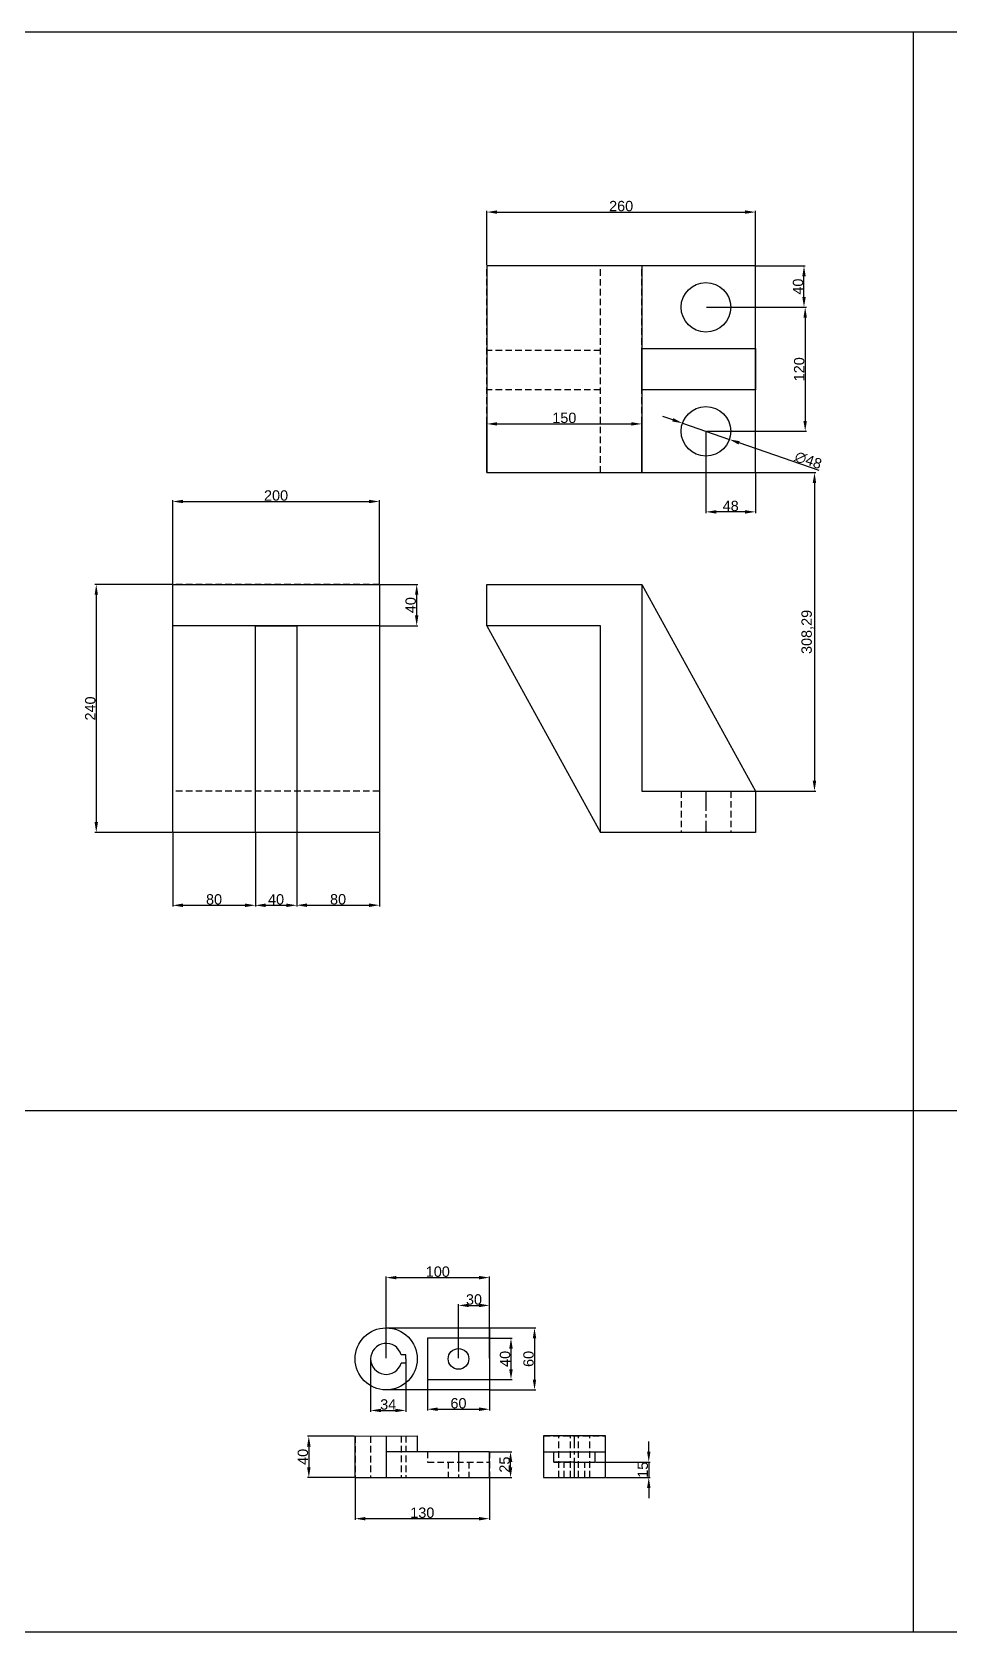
# Model space of a CAD drawing. Header units: millimetres. Extents: x 1502 to 8466, y 1784 to 3333.
# Drawn here: x 2390 to 3279, y 1784 to 3333 of the extents above; entities that cross this region are included whole.
import ezdxf

# ---------------------------------------------------------------- set-up
doc = ezdxf.new("R2010")
doc.units = ezdxf.units.MM
doc.linetypes.add('CENTER2', pattern=[28.575, 19.05, -3.175, 3.175, -3.175])
doc.linetypes.add('HIDDEN', pattern=[9.525, 6.35, -3.175])
for name, color, linetype in [('Centre', 3, 'CENTER2'), ('Dimension', 4, 'Continuous'), ('Hidden', 6, 'HIDDEN'), ('Object', 7, 'Continuous')]:
    doc.layers.add(name, color=color, linetype=linetype)
doc.styles.get("Standard").update_dxf_attribs({"font": 'arial.ttf'})
doc.dimstyles.new('ISO-25', dxfattribs={"dimtxt": 10, "dimasz": 10, "dimexe": 1.25, "dimexo": 0.625, "dimtad": 1, "dimtxsty": 'Standard', "dimcen": 2.5, "dimadec": 0, "dimazin": 0, "dimtfac": 1, "dimtmove": 0, "dimatfit": 3, "dimfxl": 1, "dimarcsym": 0})

# ---------------------------------------------------------------- blocks, each defined once
blk = doc.blocks.new('*D42')
at = {"layer": 'Defpoints', "color": 0, "transparency": 16777216}
for p in [(2526.5, 2798.1), (2452.5, 2558.1), (2526.5, 2558.1)]:
    blk.add_point(p, dxfattribs=at)
at = {"layer": 'Dimension', "color": 0, "lineweight": -2, "transparency": 16777216}
for p, q in [((2525.9, 2798.1), (2451.3, 2798.1)), ((2452.5, 2788.1), (2452.5, 2568.1)), ((2525.9, 2558.1), (2451.3, 2558.1))]:
    blk.add_line(p, q, dxfattribs=at)
at = {"layer": 'Dimension', "color": 0, "transparency": 16777216}
for points in [[(2450.9, 2788.1), (2454.2, 2788.1), (2452.5, 2798.1)], [(2450.9, 2568.1), (2454.2, 2568.1), (2452.5, 2558.1)]]:
    blk.add_solid(points, dxfattribs=at)
at = {"layer": 'Dimension', "color": 0, "transparency": 16777216, "insert": (2446.8, 2678.1), "char_height": 10, "attachment_point": 5, "rotation": 90}
blk.add_mtext('240', dxfattribs=at)
blk = doc.blocks.new('*D43')
at = {"layer": 'Defpoints', "color": 0, "transparency": 16777216}
for p in [(2726.5, 2878.4), (2526.5, 2798.1), (2726.5, 2798.1)]:
    blk.add_point(p, dxfattribs=at)
at = {"layer": 'Dimension', "color": 0, "lineweight": -2, "transparency": 16777216}
for p, q in [((2526.5, 2798.7), (2526.5, 2879.7)), ((2536.5, 2878.4), (2716.5, 2878.4)), ((2726.5, 2798.7), (2726.5, 2879.7))]:
    blk.add_line(p, q, dxfattribs=at)
at = {"layer": 'Dimension', "color": 0, "transparency": 16777216}
for points in [[(2536.5, 2880.1), (2536.5, 2876.8), (2526.5, 2878.4)], [(2716.5, 2880.1), (2716.5, 2876.8), (2726.5, 2878.4)]]:
    blk.add_solid(points, dxfattribs=at)
at = {"layer": 'Dimension', "color": 0, "transparency": 16777216, "insert": (2626.5, 2884.2), "char_height": 10, "attachment_point": 5}
blk.add_mtext('200', dxfattribs=at)
blk = doc.blocks.new('*D44')
at = {"layer": 'Defpoints', "color": 0, "transparency": 16777216}
for p in [(2606.5, 2558.1), (2646.5, 2558.1), (2646.5, 2487.6)]:
    blk.add_point(p, dxfattribs=at)
at = {"layer": 'Dimension', "color": 0, "lineweight": -2, "transparency": 16777216}
for p, q in [((2606.5, 2557.4), (2606.5, 2486.4)), ((2646.5, 2557.4), (2646.5, 2486.4)), ((2616.5, 2487.6), (2636.5, 2487.6))]:
    blk.add_line(p, q, dxfattribs=at)
at = {"layer": 'Dimension', "color": 0, "transparency": 16777216}
for points in [[(2616.5, 2489.3), (2616.5, 2485.9), (2606.5, 2487.6)], [(2636.5, 2489.3), (2636.5, 2485.9), (2646.5, 2487.6)]]:
    blk.add_solid(points, dxfattribs=at)
at = {"layer": 'Dimension', "color": 0, "transparency": 16777216, "insert": (2626.5, 2493.3), "char_height": 10, "attachment_point": 5}
blk.add_mtext('40', dxfattribs=at)
blk = doc.blocks.new('*D45')
at = {"layer": 'Defpoints', "color": 0, "transparency": 16777216}
for p in [(2726.5, 2798.1), (2762.6, 2798.1), (2726.5, 2758.1)]:
    blk.add_point(p, dxfattribs=at)
at = {"layer": 'Dimension', "color": 0, "lineweight": -2, "transparency": 16777216}
for p, q in [((2727.1, 2798.1), (2763.8, 2798.1)), ((2762.6, 2768.1), (2762.6, 2788.1)), ((2727.1, 2758.1), (2763.8, 2758.1))]:
    blk.add_line(p, q, dxfattribs=at)
at = {"layer": 'Dimension', "color": 0, "transparency": 16777216}
for points in [[(2760.9, 2788.1), (2764.2, 2788.1), (2762.6, 2798.1)], [(2760.9, 2768.1), (2764.2, 2768.1), (2762.6, 2758.1)]]:
    blk.add_solid(points, dxfattribs=at)
at = {"layer": 'Dimension', "color": 0, "transparency": 16777216, "insert": (2756.8, 2778.1), "char_height": 10, "attachment_point": 5, "rotation": 90}
blk.add_mtext('40', dxfattribs=at)
blk = doc.blocks.new('*D46')
at = {"layer": 'Defpoints', "color": 0, "transparency": 16777216}
for p in [(2526.5, 2558.1), (2606.5, 2558.1), (2606.5, 2487.6)]:
    blk.add_point(p, dxfattribs=at)
at = {"layer": 'Dimension', "color": 0, "lineweight": -2, "transparency": 16777216}
for p, q in [((2526.5, 2557.4), (2526.5, 2486.4)), ((2606.5, 2557.4), (2606.5, 2486.4)), ((2536.5, 2487.6), (2596.5, 2487.6))]:
    blk.add_line(p, q, dxfattribs=at)
at = {"layer": 'Dimension', "color": 0, "transparency": 16777216}
for points in [[(2536.5, 2489.3), (2536.5, 2485.9), (2526.5, 2487.6)], [(2596.5, 2489.3), (2596.5, 2485.9), (2606.5, 2487.6)]]:
    blk.add_solid(points, dxfattribs=at)
at = {"layer": 'Dimension', "color": 0, "transparency": 16777216, "insert": (2566.5, 2493.3), "char_height": 10, "attachment_point": 5}
blk.add_mtext('80', dxfattribs=at)
blk = doc.blocks.new('*D47')
at = {"layer": 'Defpoints', "color": 0, "transparency": 16777216}
for p in [(2646.5, 2558.1), (2726.5, 2558.1), (2726.5, 2487.7)]:
    blk.add_point(p, dxfattribs=at)
at = {"layer": 'Dimension', "color": 0, "lineweight": -2, "transparency": 16777216}
for p, q in [((2646.5, 2557.4), (2646.5, 2486.4)), ((2726.5, 2557.4), (2726.5, 2486.4)), ((2656.5, 2487.7), (2716.5, 2487.7))]:
    blk.add_line(p, q, dxfattribs=at)
at = {"layer": 'Dimension', "color": 0, "transparency": 16777216}
for points in [[(2656.5, 2489.4), (2656.5, 2486), (2646.5, 2487.7)], [(2716.5, 2489.4), (2716.5, 2486), (2726.5, 2487.7)]]:
    blk.add_solid(points, dxfattribs=at)
at = {"layer": 'Dimension', "color": 0, "transparency": 16777216, "insert": (2686.5, 2493.4), "char_height": 10, "attachment_point": 5}
blk.add_mtext('80', dxfattribs=at)
blk = doc.blocks.new('*D48')
at = {"layer": 'Defpoints', "color": 0, "transparency": 16777216}
for p in [(2980.4, 2953.5), (2830.4, 2906.4), (2980.4, 2906.4)]:
    blk.add_point(p, dxfattribs=at)
at = {"layer": 'Dimension', "color": 0, "lineweight": -2, "transparency": 16777216}
for p, q in [((2830.4, 2907), (2830.4, 2954.8)), ((2840.4, 2953.5), (2970.4, 2953.5)), ((2980.4, 2907), (2980.4, 2954.8))]:
    blk.add_line(p, q, dxfattribs=at)
at = {"layer": 'Dimension', "color": 0, "transparency": 16777216}
for points in [[(2840.4, 2955.2), (2840.4, 2951.9), (2830.4, 2953.5)], [(2970.4, 2955.2), (2970.4, 2951.9), (2980.4, 2953.5)]]:
    blk.add_solid(points, dxfattribs=at)
at = {"layer": 'Dimension', "color": 0, "transparency": 16777216, "insert": (2905.4, 2959.3), "char_height": 10, "attachment_point": 5}
blk.add_mtext('150', dxfattribs=at)
blk = doc.blocks.new('*D49')
at = {"layer": 'Defpoints', "color": 0, "transparency": 16777216}
for p in [(2980.4, 2906.4), (2980.4, 2598.1), (3147.5, 2598.1)]:
    blk.add_point(p, dxfattribs=at)
at = {"layer": 'Dimension', "color": 0, "lineweight": -2, "transparency": 16777216}
for p, q in [((2981, 2906.4), (3148.7, 2906.4)), ((3147.5, 2896.4), (3147.5, 2608.1)), ((2981, 2598.1), (3148.7, 2598.1))]:
    blk.add_line(p, q, dxfattribs=at)
at = {"layer": 'Dimension', "color": 0, "transparency": 16777216}
for points in [[(3145.8, 2896.4), (3149.1, 2896.4), (3147.5, 2906.4)], [(3145.8, 2608.1), (3149.1, 2608.1), (3147.5, 2598.1)]]:
    blk.add_solid(points, dxfattribs=at)
at = {"layer": 'Dimension', "color": 0, "transparency": 16777216, "insert": (3140.8, 2752.2), "char_height": 10, "attachment_point": 5, "rotation": 90}
blk.add_mtext('308,29', dxfattribs=at)
blk = doc.blocks.new('*D50')
at = {"layer": 'Defpoints', "color": 0, "transparency": 16777216}
for p in [(3042.4, 3066.4), (3042.4, 2946.4), (3138.5, 2946.4)]:
    blk.add_point(p, dxfattribs=at)
at = {"layer": 'Dimension', "color": 0, "lineweight": -2, "transparency": 16777216}
for p, q in [((3043, 3066.4), (3139.7, 3066.4)), ((3138.5, 3056.4), (3138.5, 2956.4)), ((3043, 2946.4), (3139.7, 2946.4))]:
    blk.add_line(p, q, dxfattribs=at)
at = {"layer": 'Dimension', "color": 0, "transparency": 16777216}
for points in [[(3136.8, 3056.4), (3140.1, 3056.4), (3138.5, 3066.4)], [(3136.8, 2956.4), (3140.1, 2956.4), (3138.5, 2946.4)]]:
    blk.add_solid(points, dxfattribs=at)
at = {"layer": 'Dimension', "color": 0, "transparency": 16777216, "insert": (3132.7, 3006.4), "char_height": 10, "attachment_point": 5, "rotation": 90}
blk.add_mtext('120', dxfattribs=at)
blk = doc.blocks.new('*D51')
at = {"layer": 'Defpoints', "color": 0, "transparency": 16777216}
for p in [(3090.4, 3106.4), (3137.3, 3106.4), (3042.4, 3066.4)]:
    blk.add_point(p, dxfattribs=at)
at = {"layer": 'Dimension', "color": 0, "lineweight": -2, "transparency": 16777216}
for p, q in [((3091, 3106.4), (3138.6, 3106.4)), ((3137.3, 3076.4), (3137.3, 3096.4)), ((3043, 3066.4), (3138.6, 3066.4))]:
    blk.add_line(p, q, dxfattribs=at)
at = {"layer": 'Dimension', "color": 0, "transparency": 16777216}
for points in [[(3135.7, 3096.4), (3139, 3096.4), (3137.3, 3106.4)], [(3135.7, 3076.4), (3139, 3076.4), (3137.3, 3066.4)]]:
    blk.add_solid(points, dxfattribs=at)
at = {"layer": 'Dimension', "color": 0, "transparency": 16777216, "insert": (3131.6, 3086.4), "char_height": 10, "attachment_point": 5, "rotation": 90}
blk.add_mtext('40', dxfattribs=at)
blk = doc.blocks.new('*D52')
at = {"layer": 'Defpoints', "color": 0, "transparency": 16777216}
for p in [(3090.4, 3158.5), (2830.4, 3106.4), (3090.4, 3106.4)]:
    blk.add_point(p, dxfattribs=at)
at = {"layer": 'Dimension', "color": 0, "lineweight": -2, "transparency": 16777216}
for p, q in [((2830.4, 3107), (2830.4, 3159.8)), ((3090.4, 3107), (3090.4, 3159.8)), ((2840.4, 3158.5), (3080.4, 3158.5))]:
    blk.add_line(p, q, dxfattribs=at)
at = {"layer": 'Dimension', "color": 0, "transparency": 16777216}
for points in [[(2840.4, 3160.2), (2840.4, 3156.9), (2830.4, 3158.5)], [(3080.4, 3160.2), (3080.4, 3156.9), (3090.4, 3158.5)]]:
    blk.add_solid(points, dxfattribs=at)
at = {"layer": 'Dimension', "color": 0, "transparency": 16777216, "insert": (2960.4, 3164.3), "char_height": 10, "attachment_point": 5}
blk.add_mtext('260', dxfattribs=at)
blk = doc.blocks.new('*D53')
at = {"layer": 'Defpoints', "color": 0, "transparency": 16777216}
for p in [(3042.4, 2946.4), (3090.4, 2906.4), (3042.4, 2868.4)]:
    blk.add_point(p, dxfattribs=at)
at = {"layer": 'Dimension', "color": 0, "lineweight": -2, "transparency": 16777216}
for p, q in [((3042.4, 2945.7), (3042.4, 2867.1)), ((3090.4, 2905.7), (3090.4, 2867.1)), ((3080.4, 2868.4), (3052.4, 2868.4))]:
    blk.add_line(p, q, dxfattribs=at)
at = {"layer": 'Dimension', "color": 0, "transparency": 16777216}
for points in [[(3052.4, 2870), (3052.4, 2866.7), (3042.4, 2868.4)], [(3080.4, 2870), (3080.4, 2866.7), (3090.4, 2868.4)]]:
    blk.add_solid(points, dxfattribs=at)
at = {"layer": 'Dimension', "color": 0, "transparency": 16777216, "insert": (3066.4, 2874.1), "char_height": 10, "attachment_point": 5}
blk.add_mtext('48', dxfattribs=at)
blk = doc.blocks.new('*D54')
at = {"layer": 'Defpoints', "color": 0, "transparency": 16777216}
for p in [(3019.8, 2954.2), (3065.1, 2938.5)]:
    blk.add_point(p, dxfattribs=at)
at = {"layer": 'Dimension', "color": 0, "lineweight": -2, "transparency": 16777216}
for p, q in [((3010.3, 2957.5), (3000.9, 2960.8)), ((3019.8, 2954.2), (3065.1, 2938.5)), ((3152, 2908.3), (3074.5, 2935.2))]:
    blk.add_line(p, q, dxfattribs=at)
at = {"layer": 'Dimension', "color": 0, "transparency": 16777216}
for points in [[(3010.9, 2959.1), (3009.8, 2955.9), (3019.8, 2954.2)], [(3075.1, 2936.8), (3074, 2933.6), (3065.1, 2938.5)]]:
    blk.add_solid(points, dxfattribs=at)
at = {"layer": 'Dimension', "color": 0, "transparency": 16777216, "insert": (3141.5, 2918.3), "char_height": 10, "attachment_point": 5, "rotation": 340.8402}
blk.add_mtext('∅48', dxfattribs=at)
blk = doc.blocks.new('*D207')
at = {"layer": 'Defpoints', "color": 0, "transparency": 16777216}
for p in [(2833, 2068.6), (2833, 2028.6), (2853.8, 2028.6)]:
    blk.add_point(p, dxfattribs=at)
at = {"layer": 'Dimension', "color": 0, "lineweight": -2, "transparency": 16777216}
for p, q in [((2833.7, 2068.6), (2855, 2068.6)), ((2853.8, 2058.6), (2853.8, 2038.6)), ((2833.7, 2028.6), (2855, 2028.6))]:
    blk.add_line(p, q, dxfattribs=at)
at = {"layer": 'Dimension', "color": 0, "transparency": 16777216}
for points in [[(2852.1, 2058.6), (2855.5, 2058.6), (2853.8, 2068.6)], [(2852.1, 2038.6), (2855.5, 2038.6), (2853.8, 2028.6)]]:
    blk.add_solid(points, dxfattribs=at)
at = {"layer": 'Dimension', "color": 0, "transparency": 16777216, "insert": (2848.1, 2048.6), "char_height": 10, "attachment_point": 5, "rotation": 90}
blk.add_mtext('40', dxfattribs=at)
blk = doc.blocks.new('*D208')
at = {"layer": 'Defpoints', "color": 0, "transparency": 16777216}
for p in [(2833, 2078.6), (2833, 2018.6), (2876.6, 2018.6)]:
    blk.add_point(p, dxfattribs=at)
at = {"layer": 'Dimension', "color": 0, "lineweight": -2, "transparency": 16777216}
for p, q in [((2833.7, 2078.6), (2877.8, 2078.6)), ((2876.6, 2068.6), (2876.6, 2028.6)), ((2833.7, 2018.6), (2877.8, 2018.6))]:
    blk.add_line(p, q, dxfattribs=at)
at = {"layer": 'Dimension', "color": 0, "transparency": 16777216}
for points in [[(2874.9, 2068.6), (2878.2, 2068.6), (2876.6, 2078.6)], [(2874.9, 2028.6), (2878.2, 2028.6), (2876.6, 2018.6)]]:
    blk.add_solid(points, dxfattribs=at)
at = {"layer": 'Dimension', "color": 0, "transparency": 16777216, "insert": (2870.8, 2048.6), "char_height": 10, "attachment_point": 5, "rotation": 90}
blk.add_mtext('60', dxfattribs=at)
blk = doc.blocks.new('*D209')
at = {"layer": 'Defpoints', "color": 0, "transparency": 16777216}
for p in [(2833, 2100.4), (2833, 2078.6), (2803, 2048.6)]:
    blk.add_point(p, dxfattribs=at)
at = {"layer": 'Dimension', "color": 0, "lineweight": -2, "transparency": 16777216}
for p, q in [((2803, 2049.3), (2803, 2101.6)), ((2813, 2100.4), (2823, 2100.4)), ((2833, 2079.3), (2833, 2101.6))]:
    blk.add_line(p, q, dxfattribs=at)
at = {"layer": 'Dimension', "color": 0, "transparency": 16777216}
for points in [[(2813, 2102), (2813, 2098.7), (2803, 2100.4)], [(2823, 2102), (2823, 2098.7), (2833, 2100.4)]]:
    blk.add_solid(points, dxfattribs=at)
at = {"layer": 'Dimension', "color": 0, "transparency": 16777216, "insert": (2818, 2106.1), "char_height": 10, "attachment_point": 5}
blk.add_mtext('30', dxfattribs=at)
blk = doc.blocks.new('*D210')
at = {"layer": 'Defpoints', "color": 0, "transparency": 16777216}
for p in [(2833, 2127.3), (2733, 2048.6), (2833, 2048.6)]:
    blk.add_point(p, dxfattribs=at)
at = {"layer": 'Dimension', "color": 0, "lineweight": -2, "transparency": 16777216}
for p, q in [((2733, 2049.3), (2733, 2128.5)), ((2743, 2127.3), (2823, 2127.3)), ((2833, 2049.3), (2833, 2128.5))]:
    blk.add_line(p, q, dxfattribs=at)
at = {"layer": 'Dimension', "color": 0, "transparency": 16777216}
for points in [[(2743, 2128.9), (2743, 2125.6), (2733, 2127.3)], [(2823, 2128.9), (2823, 2125.6), (2833, 2127.3)]]:
    blk.add_solid(points, dxfattribs=at)
at = {"layer": 'Dimension', "color": 0, "transparency": 16777216, "insert": (2783, 2133), "char_height": 10, "attachment_point": 5}
blk.add_mtext('100', dxfattribs=at)
blk = doc.blocks.new('*D211')
at = {"layer": 'Defpoints', "color": 0, "transparency": 16777216}
for p in [(2773, 2028.6), (2833, 2028.6), (2833, 1999.9)]:
    blk.add_point(p, dxfattribs=at)
at = {"layer": 'Dimension', "color": 0, "lineweight": -2, "transparency": 16777216}
for p, q in [((2773, 2028), (2773, 1998.6)), ((2833, 2028), (2833, 1998.6)), ((2783, 1999.9), (2823, 1999.9))]:
    blk.add_line(p, q, dxfattribs=at)
at = {"layer": 'Dimension', "color": 0, "transparency": 16777216}
for points in [[(2783, 2001.6), (2783, 1998.2), (2773, 1999.9)], [(2823, 2001.6), (2823, 1998.2), (2833, 1999.9)]]:
    blk.add_solid(points, dxfattribs=at)
at = {"layer": 'Dimension', "color": 0, "transparency": 16777216, "insert": (2803, 2005.6), "char_height": 10, "attachment_point": 5}
blk.add_mtext('60', dxfattribs=at)
blk = doc.blocks.new('*D212')
at = {"layer": 'Defpoints', "color": 0, "transparency": 16777216}
for p in [(2718, 2048.6), (2752, 2048.6), (2752, 1998.7)]:
    blk.add_point(p, dxfattribs=at)
at = {"layer": 'Dimension', "color": 0, "lineweight": -2, "transparency": 16777216}
for p, q in [((2718, 2048), (2718, 1997.5)), ((2752, 2048), (2752, 1997.5)), ((2728, 1998.7), (2742, 1998.7))]:
    blk.add_line(p, q, dxfattribs=at)
at = {"layer": 'Dimension', "color": 0, "transparency": 16777216}
for points in [[(2728, 2000.4), (2728, 1997.1), (2718, 1998.7)], [(2742, 2000.4), (2742, 1997.1), (2752, 1998.7)]]:
    blk.add_solid(points, dxfattribs=at)
at = {"layer": 'Dimension', "color": 0, "transparency": 16777216, "insert": (2735, 2004.5), "char_height": 10, "attachment_point": 5}
blk.add_mtext('34', dxfattribs=at)
blk = doc.blocks.new('*D213')
at = {"layer": 'Defpoints', "color": 0, "transparency": 16777216}
for p in [(2703, 1973.8), (2658.2, 1933.8), (2703, 1933.8)]:
    blk.add_point(p, dxfattribs=at)
at = {"layer": 'Dimension', "color": 0, "lineweight": -2, "transparency": 16777216}
for p, q in [((2702.4, 1973.8), (2657, 1973.8)), ((2658.2, 1963.8), (2658.2, 1943.8)), ((2702.4, 1933.8), (2657, 1933.8))]:
    blk.add_line(p, q, dxfattribs=at)
at = {"layer": 'Dimension', "color": 0, "transparency": 16777216}
for points in [[(2656.5, 1963.8), (2659.9, 1963.8), (2658.2, 1973.8)], [(2656.5, 1943.8), (2659.9, 1943.8), (2658.2, 1933.8)]]:
    blk.add_solid(points, dxfattribs=at)
at = {"layer": 'Dimension', "color": 0, "transparency": 16777216, "insert": (2652.5, 1953.8), "char_height": 10, "attachment_point": 5, "rotation": 90}
blk.add_mtext('40', dxfattribs=at)
blk = doc.blocks.new('*D214')
at = {"layer": 'Defpoints', "color": 0, "transparency": 16777216}
for p in [(2703, 1933.8), (2833, 1933.8), (2833, 1894)]:
    blk.add_point(p, dxfattribs=at)
at = {"layer": 'Dimension', "color": 0, "lineweight": -2, "transparency": 16777216}
for p, q in [((2703, 1933.2), (2703, 1892.7)), ((2833, 1933.2), (2833, 1892.7)), ((2713, 1894), (2823, 1894))]:
    blk.add_line(p, q, dxfattribs=at)
at = {"layer": 'Dimension', "color": 0, "transparency": 16777216}
for points in [[(2713, 1895.6), (2713, 1892.3), (2703, 1894)], [(2823, 1895.6), (2823, 1892.3), (2833, 1894)]]:
    blk.add_solid(points, dxfattribs=at)
at = {"layer": 'Dimension', "color": 0, "transparency": 16777216, "insert": (2768, 1899.7), "char_height": 10, "attachment_point": 5}
blk.add_mtext('130', dxfattribs=at)
blk = doc.blocks.new('*D215')
at = {"layer": 'Defpoints', "color": 0, "transparency": 16777216}
for p in [(2833, 1958.8), (2853.4, 1958.8), (2833, 1933.8)]:
    blk.add_point(p, dxfattribs=at)
at = {"layer": 'Dimension', "color": 0, "lineweight": -2, "transparency": 16777216}
for p, q in [((2833.7, 1958.8), (2854.6, 1958.8)), ((2853.4, 1943.8), (2853.4, 1948.8)), ((2833.7, 1933.8), (2854.6, 1933.8))]:
    blk.add_line(p, q, dxfattribs=at)
at = {"layer": 'Dimension', "color": 0, "transparency": 16777216}
for points in [[(2851.7, 1948.8), (2855.1, 1948.8), (2853.4, 1958.8)], [(2851.7, 1943.8), (2855.1, 1943.8), (2853.4, 1933.8)]]:
    blk.add_solid(points, dxfattribs=at)
at = {"layer": 'Dimension', "color": 0, "transparency": 16777216, "insert": (2847.7, 1946.3), "char_height": 10, "attachment_point": 5, "rotation": 90}
blk.add_mtext('25', dxfattribs=at)
blk = doc.blocks.new('*D216')
at = {"layer": 'Defpoints', "color": 0, "transparency": 16777216}
for p in [(2935.2, 1948.8), (2945.2, 1933.8), (2987.1, 1933.8)]:
    blk.add_point(p, dxfattribs=at)
at = {"layer": 'Dimension', "color": 0, "lineweight": -2, "transparency": 16777216}
for p, q in [((2987.1, 1958.8), (2987.1, 1968.8)), ((2935.9, 1948.8), (2988.4, 1948.8)), ((2987.1, 1948.8), (2987.1, 1933.8)), ((2945.9, 1933.8), (2988.4, 1933.8)), ((2987.1, 1923.8), (2987.1, 1913.8))]:
    blk.add_line(p, q, dxfattribs=at)
at = {"layer": 'Dimension', "color": 0, "transparency": 16777216}
for points in [[(2985.5, 1958.8), (2988.8, 1958.8), (2987.1, 1948.8)], [(2985.5, 1923.8), (2988.8, 1923.8), (2987.1, 1933.8)]]:
    blk.add_solid(points, dxfattribs=at)
at = {"layer": 'Dimension', "color": 0, "transparency": 16777216, "insert": (2981.4, 1941.3), "char_height": 10, "attachment_point": 5, "rotation": 90}
blk.add_mtext('15', dxfattribs=at)

msp = doc.modelspace()

# ---------------------------------------------------------------- linework, layer by layer
for p, q in [((1502.093, 3332.818), (8466.035, 3332.818)), ((3243.079, 3332.818), (3243.079, 1784.298)), ((1502.093, 2289.11), (8466.035, 2289.11)), ((1502.093, 1784.298), (8466.035, 1784.298))]:
    msp.add_line(p, q)
at = {"layer": 'Centre'}
for p, q in [((3042.424, 2598.072), (3042.424, 2558.072)), ((2733.03, 1973.962), (2733.03, 1933.798)), ((2915.241, 1933.798), (2915.241, 1974.125)), ((2803.03, 1958.798), (2803.03, 1933.798))]:
    msp.add_line(p, q, dxfattribs=at)
at = {"layer": 'Hidden'}
for p, q in [((2830.424, 2906.36), (2830.424, 3106.36)), ((2940.424, 2906.36), (2940.424, 3106.36)), ((2980.424, 2906.36), (2980.424, 3106.36)), ((3090.424, 2906.36), (3090.424, 3106.36)), ((2940.424, 3024.702), (2830.424, 3024.702)), ((2940.424, 2986.36), (2830.424, 2986.36)), ((2726.514, 2798.072), (2526.514, 2798.072)), ((2726.514, 2758.072), (2526.514, 2758.072)), ((2726.514, 2598.072), (2526.514, 2598.072)), ((3018.424, 2598.072), (3018.424, 2558.072)), ((3066.424, 2598.072), (3066.424, 2558.072)), ((2726.514, 2558.072), (2526.514, 2558.072)), ((2703.03, 1973.798), (2703.03, 1933.798)), ((2718.03, 1973.88), (2718.03, 1933.798)), ((2747.487, 1974.041), (2747.487, 1933.798)), ((2752.03, 1974.065), (2752.03, 1933.798)), ((2763.03, 1974.125), (2763.03, 1958.798)), ((2885.241, 1974.125), (2945.241, 1974.125)), ((2900.241, 1933.798), (2900.241, 1974.125)), ((2911.241, 1933.798), (2911.241, 1974.125)), ((2919.241, 1933.798), (2919.241, 1974.125)), ((2930.241, 1933.798), (2930.241, 1974.125)), ((2773.03, 1958.798), (2773.03, 1948.798)), ((2773.03, 1958.798), (2773.03, 1948.798)), ((2773.03, 1958.798), (2773.03, 1948.798)), ((2773.03, 1958.798), (2773.03, 1948.798)), ((2833.03, 1958.798), (2833.03, 1933.798)), ((2885.241, 1958.798), (2945.241, 1958.798)), ((2773.03, 1948.798), (2833.03, 1948.798)), ((2793.03, 1948.798), (2793.03, 1933.798)), ((2813.03, 1948.798), (2813.03, 1933.798)), ((2895.241, 1948.798), (2935.241, 1948.798)), ((2905.241, 1933.798), (2905.241, 1948.798)), ((2925.241, 1933.798), (2925.241, 1948.798)), ((2885.241, 1933.798), (2945.241, 1933.798))]:
    msp.add_line(p, q, dxfattribs=at)
at = {"layer": 'Object'}
for p, q in [((3090.424, 3106.36), (2830.424, 3106.36)), ((2830.424, 3106.36), (2830.424, 2906.36)), ((2980.424, 3106.36), (2980.424, 2906.36)), ((3090.424, 3106.36), (3042.424, 3106.36)), ((3090.424, 2906.36), (3090.424, 3106.36)), ((2980.424, 3006.36), (2980.424, 3026.36)), ((2980.424, 3026.36), (3090.424, 3026.36)), ((3090.424, 3026.36), (3090.424, 2986.36)), ((2980.424, 2986.36), (2980.424, 3006.36)), ((3090.424, 2986.36), (2980.424, 2986.36)), ((2830.424, 2906.36), (3090.424, 2906.36)), ((2526.514, 2558.072), (2526.514, 2798.072)), ((2526.514, 2798.072), (2726.514, 2798.072)), ((2726.514, 2798.072), (2726.514, 2558.072)), ((2830.424, 2758.072), (2830.424, 2798.072)), ((2830.424, 2798.072), (2980.424, 2798.072)), ((2980.424, 2798.072), (2980.424, 2598.072)), ((2980.424, 2798.072), (3090.424, 2598.072)), ((2726.514, 2758.072), (2526.514, 2758.072)), ((2606.514, 2558.072), (2606.514, 2758.072)), ((2606.514, 2758.072), (2626.514, 2758.072)), ((2626.514, 2758.072), (2646.514, 2758.072)), ((2646.514, 2758.072), (2646.514, 2558.072)), ((2940.424, 2758.072), (2830.424, 2758.072)), ((2830.424, 2758.072), (2940.424, 2558.072)), ((2940.424, 2558.072), (2940.424, 2758.072)), ((2980.424, 2598.072), (3090.424, 2598.072)), ((3090.424, 2598.072), (3090.424, 2558.072)), ((2726.514, 2558.072), (2526.514, 2558.072)), ((2646.514, 2558.072), (2606.514, 2558.072)), ((3090.424, 2558.072), (2940.424, 2558.072)), ((2733.03, 2078.629), (2833.03, 2078.629)), ((2833.03, 2078.629), (2833.03, 2018.629)), ((2833.03, 2068.629), (2773.03, 2068.629)), ((2773.03, 2068.629), (2773.03, 2028.629)), ((2752.03, 2052.629), (2747.487, 2052.629)), ((2752.03, 2044.629), (2747.487, 2044.629)), ((2752.03, 2048.629), (2752.03, 2052.629)), ((2752.03, 2048.629), (2752.03, 2044.629)), ((2773.03, 2028.629), (2833.03, 2028.629)), ((2833.03, 2018.629), (2733.03, 2018.629)), ((2703.03, 1973.798), (2763.03, 1974.125)), ((2703.03, 1933.798), (2703.03, 1973.798)), ((2763.03, 1974.125), (2763.03, 1958.798)), ((2885.241, 1974.125), (2885.241, 1933.798)), ((2945.241, 1974.125), (2885.241, 1974.125)), ((2945.241, 1933.798), (2945.241, 1974.125)), ((2833.03, 1958.798), (2733.03, 1958.798)), ((2733.03, 1958.798), (2733.03, 1933.798)), ((2833.03, 1933.798), (2833.03, 1958.798)), ((2885.241, 1958.798), (2945.241, 1958.798)), ((2895.241, 1948.798), (2895.241, 1958.798)), ((2935.241, 1948.798), (2935.241, 1958.798)), ((2915.241, 1948.798), (2895.241, 1948.798)), ((2915.241, 1948.798), (2935.241, 1948.798)), ((2703.03, 1933.798), (2833.03, 1933.798)), ((2885.241, 1933.798), (2945.241, 1933.798))]:
    msp.add_line(p, q, dxfattribs=at)
for centre, radius in [((3042.424, 3066.36), 24), ((3042.424, 2946.36), 24), ((2733.03, 2048.629), 30), ((2803.03, 2048.629), 10)]:
    msp.add_circle(centre, radius, dxfattribs=at)
msp.add_arc((2733.03, 2048.629), 15, 15.46601, 344.53399, dxfattribs=at)

# ---------------------------------------------------------------- dimensions: what is measured, and where the dimension line sits
at = {"layer": 'Dimension'}
for base, p1, p2, picture, middle in [((3090.424, 3158.542), (2830.424, 3106.36), (3090.424, 3106.36), '*D52', (2960.424, 3164.273)), ((2980.424, 2953.549), (2830.424, 2906.36), (2980.424, 2906.36), '*D48', (2905.424, 2959.28)), ((3042.424, 2868.373), (3090.424, 2906.36), (3042.424, 2946.36), '*D53', (3066.424, 2874.104)), ((2726.514, 2878.427), (2526.514, 2798.072), (2726.514, 2798.072), '*D43', (2626.514, 2884.158)), ((2606.514, 2487.602), (2526.514, 2558.072), (2606.514, 2558.072), '*D46', (2566.514, 2493.333)), ((2646.514, 2487.602), (2606.514, 2558.072), (2646.514, 2558.072), '*D44', (2626.514, 2493.333)), ((2726.514, 2487.695), (2646.514, 2558.072), (2726.514, 2558.072), '*D47', (2686.514, 2493.426)), ((2833.03, 2127.251), (2733.03, 2048.629), (2833.03, 2048.629), '*D210', (2783.03, 2132.982)), ((2833.03, 2100.355), (2803.03, 2048.629), (2833.03, 2078.629), '*D209', (2818.03, 2106.089)), ((2752.03, 1998.75), (2718.03, 2048.629), (2752.03, 2048.629), '*D212', (2735.03, 2004.484)), ((2833.03, 1999.887), (2773.03, 2028.629), (2833.03, 2028.629), '*D211', (2803.03, 2005.618)), ((2833.03, 1893.951), (2703.03, 1933.798), (2833.03, 1933.798), '*D214', (2768.03, 1899.685))]:
    dim = msp.add_linear_dim(base=base, p1=p1, p2=p2, dimstyle='ISO-25', dxfattribs=at)
    dim.commit()
    dim.dimension.update_dxf_attribs({"geometry": picture, "text_midpoint": middle})
for base, p1, p2, picture, middle in [((3137.333, 3106.36), (3042.424, 3066.36), (3090.424, 3106.36), '*D51', (3131.603, 3086.36)), ((3138.46, 2946.36), (3042.424, 3066.36), (3042.424, 2946.36), '*D50', (3132.73, 3006.36)), ((3147.477, 2598.072), (2980.424, 2906.36), (2980.424, 2598.072), '*D49', (3140.842, 2752.216)), ((2452.523, 2558.072), (2526.514, 2798.072), (2526.514, 2558.072), '*D42', (2446.792, 2678.072)), ((2762.551, 2798.072), (2726.514, 2758.072), (2726.514, 2798.072), '*D45', (2756.82, 2778.072)), ((2876.558, 2018.629), (2833.03, 2078.629), (2833.03, 2018.629), '*D208', (2870.827, 2048.629)), ((2853.784, 2028.629), (2833.03, 2068.629), (2833.03, 2028.629), '*D207', (2848.053, 2048.629)), ((2658.201, 1933.798), (2703.03, 1973.798), (2703.03, 1933.798), '*D213', (2652.471, 1953.798)), ((2987.14, 1933.798), (2935.241, 1948.798), (2945.241, 1933.798), '*D216', (2981.409, 1941.298)), ((2853.384, 1958.798), (2833.03, 1933.798), (2833.03, 1958.798), '*D215', (2847.653, 1946.298))]:
    dim = msp.add_linear_dim(base=base, p1=p1, p2=p2, angle=90, dimstyle='ISO-25', dxfattribs=at)
    dim.commit()
    dim.dimension.update_dxf_attribs({"geometry": picture, "text_midpoint": middle})
dim = msp.add_diameter_dim_2p(p1=(3019.754, 2954.237), p2=(3065.095, 2938.483), dimstyle='ISO-25', dxfattribs=at)
dim.commit()
dim.dimension.update_dxf_attribs({"geometry": '*D54', "text_midpoint": (3139.527, 2912.621), "dimtype": 163})

doc.saveas('drawing.dxf')
